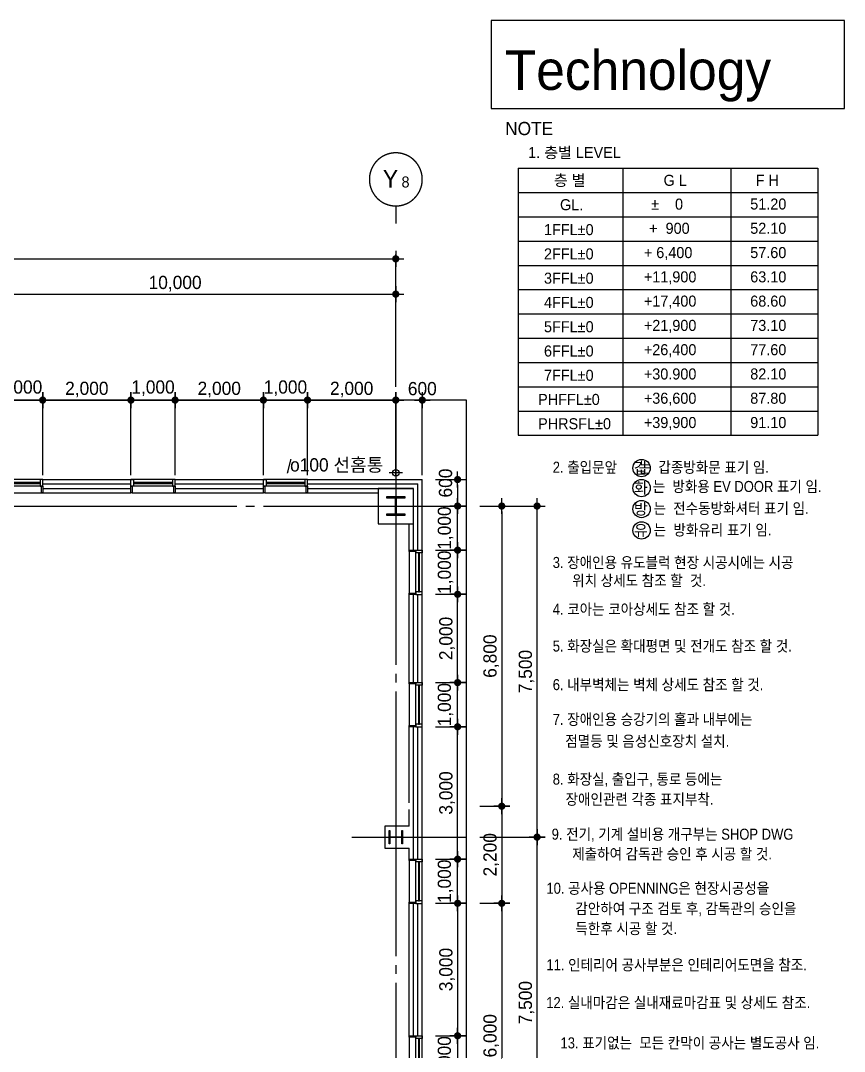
# Model space of a CAD drawing. Extents: x 14327773 to 14405935, y -1804798 to -1750552.
# Drawn here: x 14387273 to 14405935, y -1773903 to -1750552 of the extents above; entities that cross this region are included whole.
import ezdxf
from ezdxf.enums import TextEntityAlignment as Align

# ---------------------------------------------------------------- set-up
doc = ezdxf.new("R2010")
doc.units = 0
doc.header["$LTSCALE"] = 100
doc.header["$MEASUREMENT"] = 0
doc.header["$PDSIZE"] = -10
doc.linetypes.add('CEN', pattern=[66, 60, -2, 2, -2])
doc.layers.get('0').update_dxf_attribs({"linetype": 'CONTINUOUS'})
doc.layers.get('Defpoints').update_dxf_attribs({"linetype": 'CONTINUOUS'})
for name, color, linetype in [('0-내벽고정식', 7, 'CONTINUOUS'), ('8', 8, 'CONTINUOUS'), ('AXIS', 7, 'CEN'), ('CEN', 1, 'CEN'), ('COL', 2, 'CONTINUOUS'), ('col2', 3, 'CONTINUOUS'), ('DIM', 7, 'CONTINUOUS'), ('TEXT', 2, 'CONTINUOUS'), ('TEXT1', 7, 'CONTINUOUS'), ('WALL-1', 7, 'CONTINUOUS'), ('WALL-UNKNOWN', 3, 'CONTINUOUS'), ('WID', 4, 'CONTINUOUS'), ('우수드레인', 8, 'CONTINUOUS')]:
    doc.layers.add(name, color=color, linetype=linetype)
doc.styles.add('HY울를도M', font='HYWULM.TTF')
doc.styles.add('굴림', font='H2HDRM.TTF')
doc.styles.add('돋음', font='Dotum.ttf', dxfattribs={"height": 3})
doc.dimstyles.new('DIM100', dxfattribs={"dimtxt": 300, "dimasz": 120, "dimexe": 1, "dimexo": 100, "dimgap": 60, "dimtad": 1, "dimdec": 4, "dimzin": 0, "dimdsep": 46, "dimlunit": 6, "dimtxsty": '굴림', "dimblk": 'DOTT', "dimcen": 0.09, "dimadec": 0, "dimazin": 0, "dimtfac": 1, "dimtdec": 4, "dimtofl": 0, "dimtmove": 2, "dimatfit": 2, "dimldrblk": 'DOTT', "dimfxl": 1, "dimtolj": 1, "dimtzin": 0, "dimarcsym": 0})
doc.dimstyles.new('DIM50', dxfattribs={"dimscale": 50, "dimtxt": 3, "dimasz": 1.2, "dimexe": 1, "dimexo": 1, "dimgap": 0.6, "dimtad": 1, "dimdec": 4, "dimzin": 0, "dimdsep": 46, "dimlunit": 6, "dimtxsty": '굴림', "dimblk": 'DOTT', "dimcen": 0.09, "dimadec": 0, "dimazin": 0, "dimtfac": 1, "dimtdec": 4, "dimtofl": 0, "dimtmove": 2, "dimatfit": 2, "dimldrblk": 'DOTT', "dimfxl": 1, "dimtolj": 1, "dimtzin": 0, "dimarcsym": 0})

# ---------------------------------------------------------------- blocks, each defined once
blk = doc.blocks.new('DOTT')
for p, q in [((-1.5, 0), (1.5, 0)), ((0, 1.5), (0, -1.5))]:
    blk.add_line(p, q)
at = {"color": 6, "const_width": 0.68}
blk.add_lwpolyline([(-0.34, 0, 1), (0.34, 0, 1)], format="xyb", close=True, dxfattribs=at)
blk = doc.blocks.new('*D18')
at = {"layer": 'Defpoints', "color": 0, "lineweight": -3}
for p in [(14395773, -1755949), (14335773, -1759149), (14395773, -1759149)]:
    blk.add_point(p, dxfattribs=at)
at = {"layer": 'DIM', "color": 7, "lineweight": -2}
for p, q in [((14335773, -1758849), (14335773, -1755849)), ((14335893, -1755949), (14395653, -1755949)), ((14395773, -1758849), (14395773, -1755849))]:
    blk.add_line(p, q, dxfattribs=at)
at = {"layer": 'DIM', "color": 7, "lineweight": -2, "xscale": 120, "yscale": 120, "zscale": 120, "rotation": 180}
blk.add_blockref('DOTT', (14335773, -1755949), dxfattribs=at)
at = {"layer": 'DIM', "color": 7, "lineweight": -2, "xscale": 120, "yscale": 120, "zscale": 120}
blk.add_blockref('DOTT', (14395773, -1755949), dxfattribs=at)
at = {"layer": 'DIM', "color": 3, "insert": (14365773, -1755710), "char_height": 300, "attachment_point": 5, "style": '굴림'}
blk.add_mtext('\\A1;60,000', dxfattribs=at)
blk = doc.blocks.new('*D24')
at = {"layer": 'Defpoints', "color": 0, "lineweight": -3}
for p in [(14395773, -1756749), (14385773, -1759149), (14395773, -1759149)]:
    blk.add_point(p, dxfattribs=at)
at = {"layer": 'DIM', "color": 7, "lineweight": -2}
for p, q in [((14385773, -1758849), (14385773, -1756649)), ((14395773, -1758849), (14395773, -1756649)), ((14385893, -1756749), (14395653, -1756749))]:
    blk.add_line(p, q, dxfattribs=at)
at = {"layer": 'DIM', "color": 7, "lineweight": -2, "xscale": 120, "yscale": 120, "zscale": 120, "rotation": 180}
blk.add_blockref('DOTT', (14385773, -1756749), dxfattribs=at)
at = {"layer": 'DIM', "color": 7, "lineweight": -2, "xscale": 120, "yscale": 120, "zscale": 120}
blk.add_blockref('DOTT', (14395773, -1756749), dxfattribs=at)
at = {"layer": 'DIM', "color": 3, "insert": (14390773, -1756511), "char_height": 300, "attachment_point": 5, "style": '굴림'}
blk.add_mtext('\\A1;10,000', dxfattribs=at)
blk = doc.blocks.new('BOMBOM_S')
at = {"color": 7}
blk.add_line((0, 0.4), (0, 0), dxfattribs=at)
blk.add_lwpolyline([(-0.6, 1, 1), (0.6, 1, 1), (-0.6, 1, 1)], format="xyb", dxfattribs=at)
at = {"color": 1, "style": '돋음'}
for tag, p, height in [('X', (-0.295, 0.816), 0.4), ('N', (0.129, 0.816), 0.25)]:
    blk.add_attdef(tag, p, '', height=height, dxfattribs=at)
blk = doc.blocks.new('*D36')
at = {"layer": 'Defpoints', "color": 0, "lineweight": -3}
for p in [(14397373, -1761549), (14398973, -1761549), (14397373, -1769049)]:
    blk.add_point(p, dxfattribs=at)
at = {"layer": 'DIM', "color": 7, "lineweight": -2}
for p, q in [((14397673, -1761549), (14399073, -1761549)), ((14398973, -1768929), (14398973, -1761669)), ((14397673, -1769049), (14399073, -1769049))]:
    blk.add_line(p, q, dxfattribs=at)
at = {"layer": 'DIM', "color": 7, "lineweight": -2, "xscale": 120, "yscale": 120, "zscale": 120}
for p, rotation in [((14398973, -1761549), 90), ((14398973, -1769049), 270)]:
    blk.add_blockref('DOTT', p, dxfattribs=dict(at, rotation=rotation))
at = {"layer": 'DIM', "color": 3, "insert": (14398735, -1765299), "char_height": 300, "attachment_point": 5, "rotation": 90, "style": '굴림'}
blk.add_mtext('\\A1;7,500', dxfattribs=at)
blk = doc.blocks.new('*D37')
at = {"layer": 'Defpoints', "color": 0, "lineweight": -3}
for p in [(14397373, -1769049), (14398973, -1769049), (14397373, -1776549)]:
    blk.add_point(p, dxfattribs=at)
at = {"layer": 'DIM', "color": 7, "lineweight": -2}
for p, q in [((14397673, -1769049), (14399073, -1769049)), ((14398973, -1776429), (14398973, -1769169)), ((14397673, -1776549), (14399073, -1776549))]:
    blk.add_line(p, q, dxfattribs=at)
at = {"layer": 'DIM', "color": 7, "lineweight": -2, "xscale": 120, "yscale": 120, "zscale": 120}
for p, rotation in [((14398973, -1769049), 90), ((14398973, -1776549), 270)]:
    blk.add_blockref('DOTT', p, dxfattribs=dict(at, rotation=rotation))
at = {"layer": 'DIM', "color": 3, "insert": (14398735, -1772799), "char_height": 300, "attachment_point": 5, "rotation": 90, "style": '굴림'}
blk.add_mtext('\\A1;7,500', dxfattribs=at)
blk = doc.blocks.new('*D50')
at = {"layer": 'Defpoints', "color": 0, "lineweight": -3}
for p in [(14397373, -1768349), (14397373, -1770549), (14398173, -1770549)]:
    blk.add_point(p, dxfattribs=at)
at = {"layer": 'DIM', "color": 7, "lineweight": -2}
for p, q in [((14397673, -1768349), (14398273, -1768349)), ((14398173, -1768469), (14398173, -1770429)), ((14397673, -1770549), (14398273, -1770549))]:
    blk.add_line(p, q, dxfattribs=at)
at = {"layer": 'DIM', "color": 7, "lineweight": -2, "xscale": 120, "yscale": 120, "zscale": 120}
for p, rotation in [((14398173, -1768349), 90), ((14398173, -1770549), 270)]:
    blk.add_blockref('DOTT', p, dxfattribs=dict(at, rotation=rotation))
at = {"layer": 'DIM', "color": 3, "insert": (14397934, -1769449), "char_height": 300, "attachment_point": 5, "rotation": 90, "style": '굴림'}
blk.add_mtext('\\A1;2,200', dxfattribs=at)
blk = doc.blocks.new('*D51')
at = {"layer": 'Defpoints', "color": 0, "lineweight": -3}
for p in [(14397373, -1761549), (14397373, -1768349), (14398173, -1768349)]:
    blk.add_point(p, dxfattribs=at)
at = {"layer": 'DIM', "color": 7, "lineweight": -2}
for p, q in [((14397673, -1761549), (14398273, -1761549)), ((14398173, -1761669), (14398173, -1768229)), ((14397673, -1768349), (14398273, -1768349))]:
    blk.add_line(p, q, dxfattribs=at)
at = {"layer": 'DIM', "color": 7, "lineweight": -2, "xscale": 120, "yscale": 120, "zscale": 120}
for p, rotation in [((14398173, -1761549), 90), ((14398173, -1768349), 270)]:
    blk.add_blockref('DOTT', p, dxfattribs=dict(at, rotation=rotation))
at = {"layer": 'DIM', "color": 3, "insert": (14397934, -1764949), "char_height": 300, "attachment_point": 5, "rotation": 90, "style": '굴림'}
blk.add_mtext('\\A1;6,800', dxfattribs=at)
blk = doc.blocks.new('*D52')
at = {"layer": 'Defpoints', "color": 0, "lineweight": -3}
for p in [(14397373, -1770549), (14397373, -1776549), (14398173, -1776549)]:
    blk.add_point(p, dxfattribs=at)
at = {"layer": 'DIM', "color": 7, "lineweight": -2}
for p, q in [((14397673, -1770549), (14398273, -1770549)), ((14398173, -1770669), (14398173, -1776429)), ((14397673, -1776549), (14398273, -1776549))]:
    blk.add_line(p, q, dxfattribs=at)
at = {"layer": 'DIM', "color": 7, "lineweight": -2, "xscale": 120, "yscale": 120, "zscale": 120}
for p, rotation in [((14398173, -1770549), 90), ((14398173, -1776549), 270)]:
    blk.add_blockref('DOTT', p, dxfattribs=dict(at, rotation=rotation))
at = {"layer": 'DIM', "color": 3, "insert": (14397934, -1773549), "char_height": 300, "attachment_point": 5, "rotation": 90, "style": '굴림'}
blk.add_mtext('\\A1;6,000', dxfattribs=at)
blk = doc.blocks.new('aw-1000-300')
at = {"layer": 'WID', "color": 8}
for p, q in [((970, 300), (0, 300)), ((0, 150), (1000, 150)), ((0, 0), (1000, 0))]:
    blk.add_line(p, q, dxfattribs=at)
at = {"layer": 'WID'}
for points in [[(0, 300), (30, 300), (30, 150), (0, 150)], [(970, 300), (1000, 300), (1000, 150), (970, 150)], [(60, 150), (0, 150), (0, 0), (60, 0)], [(60, 63), (940, 63), (940, 87), (60, 87)], [(940, 150), (1000, 150), (1000, 0), (940, 0)]]:
    blk.add_lwpolyline(points, close=True, dxfattribs=at)
blk = doc.blocks.new('*D85')
at = {"layer": 'Defpoints', "color": 0, "lineweight": -3, "ltscale": 3}
for p in [(14387773, -1759149), (14386773, -1760949), (14387773, -1760949)]:
    blk.add_point(p, dxfattribs=at)
at = {"layer": 'DIM', "color": 7, "lineweight": -2, "ltscale": 3}
for p, q in [((14386773, -1760849), (14386773, -1759148)), ((14386893, -1759149), (14387653, -1759149)), ((14387773, -1760849), (14387773, -1759148))]:
    blk.add_line(p, q, dxfattribs=at)
at = {"layer": 'DIM', "color": 7, "lineweight": -2, "ltscale": 3, "xscale": 120, "yscale": 120, "zscale": 120, "rotation": 180}
blk.add_blockref('DOTT', (14386773, -1759149), dxfattribs=at)
at = {"layer": 'DIM', "color": 7, "lineweight": -2, "ltscale": 3, "xscale": 120, "yscale": 120, "zscale": 120}
blk.add_blockref('DOTT', (14387773, -1759149), dxfattribs=at)
at = {"layer": 'DIM', "color": 3, "ltscale": 3, "insert": (14387273, -1758880), "char_height": 300, "attachment_point": 5, "style": '굴림'}
blk.add_mtext('\\A1;1,000', dxfattribs=at)
blk = doc.blocks.new('*D86')
at = {"layer": 'Defpoints', "color": 0, "lineweight": -3, "ltscale": 3}
for p in [(14390773, -1759149), (14389773, -1760949), (14390773, -1760949)]:
    blk.add_point(p, dxfattribs=at)
at = {"layer": 'DIM', "color": 7, "lineweight": -2, "ltscale": 3}
for p, q in [((14389773, -1760849), (14389773, -1759148)), ((14389893, -1759149), (14390653, -1759149)), ((14390773, -1760849), (14390773, -1759148))]:
    blk.add_line(p, q, dxfattribs=at)
at = {"layer": 'DIM', "color": 7, "lineweight": -2, "ltscale": 3, "xscale": 120, "yscale": 120, "zscale": 120, "rotation": 180}
blk.add_blockref('DOTT', (14389773, -1759149), dxfattribs=at)
at = {"layer": 'DIM', "color": 7, "lineweight": -2, "ltscale": 3, "xscale": 120, "yscale": 120, "zscale": 120}
blk.add_blockref('DOTT', (14390773, -1759149), dxfattribs=at)
at = {"layer": 'DIM', "color": 3, "ltscale": 3, "insert": (14390273, -1758880), "char_height": 300, "attachment_point": 5, "style": '굴림'}
blk.add_mtext('\\A1;1,000', dxfattribs=at)
blk = doc.blocks.new('*D87')
at = {"layer": 'Defpoints', "color": 0, "lineweight": -3, "ltscale": 3}
for p in [(14392773, -1759149), (14390773, -1760949), (14392773, -1760949)]:
    blk.add_point(p, dxfattribs=at)
at = {"layer": 'DIM', "color": 7, "lineweight": -2, "ltscale": 3}
for p, q in [((14390773, -1760849), (14390773, -1759148)), ((14390893, -1759149), (14392653, -1759149)), ((14392773, -1760849), (14392773, -1759148))]:
    blk.add_line(p, q, dxfattribs=at)
at = {"layer": 'DIM', "color": 7, "lineweight": -2, "ltscale": 3, "xscale": 120, "yscale": 120, "zscale": 120, "rotation": 180}
blk.add_blockref('DOTT', (14390773, -1759149), dxfattribs=at)
at = {"layer": 'DIM', "color": 7, "lineweight": -2, "ltscale": 3, "xscale": 120, "yscale": 120, "zscale": 120}
blk.add_blockref('DOTT', (14392773, -1759149), dxfattribs=at)
at = {"layer": 'DIM', "color": 3, "ltscale": 3, "insert": (14391773, -1758910), "char_height": 300, "attachment_point": 5, "style": '굴림'}
blk.add_mtext('\\A1;2,000', dxfattribs=at)
blk = doc.blocks.new('*D88')
at = {"layer": 'Defpoints', "color": 0, "lineweight": -3, "ltscale": 3}
for p in [(14389773, -1759149), (14387773, -1760949), (14389773, -1760949)]:
    blk.add_point(p, dxfattribs=at)
at = {"layer": 'DIM', "color": 7, "lineweight": -2, "ltscale": 3}
for p, q in [((14387773, -1760849), (14387773, -1759148)), ((14387893, -1759149), (14389653, -1759149)), ((14389773, -1760849), (14389773, -1759148))]:
    blk.add_line(p, q, dxfattribs=at)
at = {"layer": 'DIM', "color": 7, "lineweight": -2, "ltscale": 3, "xscale": 120, "yscale": 120, "zscale": 120, "rotation": 180}
blk.add_blockref('DOTT', (14387773, -1759149), dxfattribs=at)
at = {"layer": 'DIM', "color": 7, "lineweight": -2, "ltscale": 3, "xscale": 120, "yscale": 120, "zscale": 120}
blk.add_blockref('DOTT', (14389773, -1759149), dxfattribs=at)
at = {"layer": 'DIM', "color": 3, "ltscale": 3, "insert": (14388773, -1758910), "char_height": 300, "attachment_point": 5, "style": '굴림'}
blk.add_mtext('\\A1;2,000', dxfattribs=at)
blk = doc.blocks.new('*D89')
at = {"layer": 'Defpoints', "color": 0, "lineweight": -3, "ltscale": 3}
for p in [(14393773, -1759149), (14392773, -1760949), (14393773, -1760949)]:
    blk.add_point(p, dxfattribs=at)
at = {"layer": 'DIM', "color": 7, "lineweight": -2, "ltscale": 3}
for p, q in [((14392773, -1760849), (14392773, -1759148)), ((14392893, -1759149), (14393653, -1759149)), ((14393773, -1760849), (14393773, -1759148))]:
    blk.add_line(p, q, dxfattribs=at)
at = {"layer": 'DIM', "color": 7, "lineweight": -2, "ltscale": 3, "xscale": 120, "yscale": 120, "zscale": 120, "rotation": 180}
blk.add_blockref('DOTT', (14392773, -1759149), dxfattribs=at)
at = {"layer": 'DIM', "color": 7, "lineweight": -2, "ltscale": 3, "xscale": 120, "yscale": 120, "zscale": 120}
blk.add_blockref('DOTT', (14393773, -1759149), dxfattribs=at)
at = {"layer": 'DIM', "color": 3, "ltscale": 3, "insert": (14393273, -1758880), "char_height": 300, "attachment_point": 5, "style": '굴림'}
blk.add_mtext('\\A1;1,000', dxfattribs=at)
blk = doc.blocks.new('*D90')
at = {"layer": 'Defpoints', "color": 0, "lineweight": -3, "ltscale": 3}
for p in [(14395773, -1759149), (14393773, -1760949), (14395773, -1760949)]:
    blk.add_point(p, dxfattribs=at)
at = {"layer": 'DIM', "color": 7, "lineweight": -2, "ltscale": 3}
for p, q in [((14393773, -1760849), (14393773, -1759148)), ((14393893, -1759149), (14395653, -1759149)), ((14395773, -1760849), (14395773, -1759148))]:
    blk.add_line(p, q, dxfattribs=at)
at = {"layer": 'DIM', "color": 7, "lineweight": -2, "ltscale": 3, "xscale": 120, "yscale": 120, "zscale": 120, "rotation": 180}
blk.add_blockref('DOTT', (14393773, -1759149), dxfattribs=at)
at = {"layer": 'DIM', "color": 7, "lineweight": -2, "ltscale": 3, "xscale": 120, "yscale": 120, "zscale": 120}
blk.add_blockref('DOTT', (14395773, -1759149), dxfattribs=at)
at = {"layer": 'DIM', "color": 3, "ltscale": 3, "insert": (14394773, -1758910), "char_height": 300, "attachment_point": 5, "style": '굴림'}
blk.add_mtext('\\A1;2,000', dxfattribs=at)
blk = doc.blocks.new('*D96')
at = {"layer": 'Defpoints', "color": 0, "lineweight": -3, "ltscale": 3}
for p in [(14395773, -1759149), (14395773, -1760949), (14396373, -1760949)]:
    blk.add_point(p, dxfattribs=at)
at = {"layer": 'DIM', "color": 7, "lineweight": -2, "ltscale": 3}
for p, q in [((14395773, -1760849), (14395773, -1759148)), ((14396253, -1759149), (14395893, -1759149)), ((14396373, -1760849), (14396373, -1759148))]:
    blk.add_line(p, q, dxfattribs=at)
at = {"layer": 'DIM', "color": 7, "lineweight": -2, "ltscale": 3, "xscale": 120, "yscale": 120, "zscale": 120, "rotation": 180}
blk.add_blockref('DOTT', (14395773, -1759149), dxfattribs=at)
at = {"layer": 'DIM', "color": 7, "lineweight": -2, "ltscale": 3, "xscale": 120, "yscale": 120, "zscale": 120}
blk.add_blockref('DOTT', (14396373, -1759149), dxfattribs=at)
at = {"layer": 'DIM', "color": 3, "ltscale": 3, "insert": (14396373, -1758891), "char_height": 300, "attachment_point": 5, "style": '굴림'}
blk.add_mtext('\\A1;600', dxfattribs=at)
blk = doc.blocks.new('*D139')
at = {"layer": 'Defpoints', "color": 0, "lineweight": -3}
for p in [(14396373, -1761549), (14397173, -1761549), (14396373, -1762549)]:
    blk.add_point(p, dxfattribs=at)
at = {"layer": 'DIM', "color": 7, "lineweight": -2}
for p, q in [((14396673, -1761549), (14397273, -1761549)), ((14397173, -1762429), (14397173, -1761669)), ((14396673, -1762549), (14397273, -1762549))]:
    blk.add_line(p, q, dxfattribs=at)
at = {"layer": 'DIM', "color": 7, "lineweight": -2, "xscale": 120, "yscale": 120, "zscale": 120}
for p, rotation in [((14397173, -1761549), 90), ((14397173, -1762549), 270)]:
    blk.add_blockref('DOTT', p, dxfattribs=dict(at, rotation=rotation))
at = {"layer": 'DIM', "color": 3, "insert": (14396900, -1762049), "char_height": 300, "attachment_point": 5, "rotation": 90, "style": '굴림'}
blk.add_mtext('\\A1;1,000', dxfattribs=at)
blk = doc.blocks.new('*D141')
at = {"layer": 'Defpoints', "color": 0, "lineweight": -3}
for p in [(14396373, -1760949), (14396373, -1761549), (14397173, -1761549)]:
    blk.add_point(p, dxfattribs=at)
at = {"layer": 'DIM', "color": 7, "lineweight": -2}
for p, q in [((14396673, -1760949), (14397273, -1760949)), ((14397173, -1761069), (14397173, -1761429)), ((14396673, -1761549), (14397273, -1761549))]:
    blk.add_line(p, q, dxfattribs=at)
at = {"layer": 'DIM', "color": 7, "lineweight": -2, "xscale": 120, "yscale": 120, "zscale": 120}
for p, rotation in [((14397173, -1760949), 90), ((14397173, -1761549), 270)]:
    blk.add_blockref('DOTT', p, dxfattribs=dict(at, rotation=rotation))
at = {"layer": 'DIM', "color": 3, "insert": (14396900, -1761028), "char_height": 300, "attachment_point": 5, "rotation": 90, "style": '굴림'}
blk.add_mtext('\\A1;600', dxfattribs=at)
blk = doc.blocks.new('*D142')
at = {"layer": 'Defpoints', "color": 0, "lineweight": -3}
for p in [(14396373, -1762549), (14397173, -1762549), (14396373, -1763549)]:
    blk.add_point(p, dxfattribs=at)
at = {"layer": 'DIM', "color": 7, "lineweight": -2}
for p, q in [((14396673, -1762549), (14397273, -1762549)), ((14397173, -1763429), (14397173, -1762669)), ((14396673, -1763549), (14397273, -1763549))]:
    blk.add_line(p, q, dxfattribs=at)
at = {"layer": 'DIM', "color": 7, "lineweight": -2, "xscale": 120, "yscale": 120, "zscale": 120}
for p, rotation in [((14397173, -1762549), 90), ((14397173, -1763549), 270)]:
    blk.add_blockref('DOTT', p, dxfattribs=dict(at, rotation=rotation))
at = {"layer": 'DIM', "color": 3, "insert": (14396900, -1763049), "char_height": 300, "attachment_point": 5, "rotation": 90, "style": '굴림'}
blk.add_mtext('\\A1;1,000', dxfattribs=at)
blk = doc.blocks.new('*D143')
at = {"layer": 'Defpoints', "color": 0, "lineweight": -3}
for p in [(14396373, -1763549), (14397173, -1763549), (14396373, -1765549)]:
    blk.add_point(p, dxfattribs=at)
at = {"layer": 'DIM', "color": 7, "lineweight": -2}
for p, q in [((14396673, -1763549), (14397273, -1763549)), ((14397173, -1765429), (14397173, -1763669)), ((14396673, -1765549), (14397273, -1765549))]:
    blk.add_line(p, q, dxfattribs=at)
at = {"layer": 'DIM', "color": 7, "lineweight": -2, "xscale": 120, "yscale": 120, "zscale": 120}
for p, rotation in [((14397173, -1763549), 90), ((14397173, -1765549), 270)]:
    blk.add_blockref('DOTT', p, dxfattribs=dict(at, rotation=rotation))
at = {"layer": 'DIM', "color": 3, "insert": (14396934, -1764549), "char_height": 300, "attachment_point": 5, "rotation": 90, "style": '굴림'}
blk.add_mtext('\\A1;2,000', dxfattribs=at)
blk = doc.blocks.new('*D144')
at = {"layer": 'Defpoints', "color": 0, "lineweight": -3}
for p in [(14396373, -1765549), (14397173, -1765549), (14396373, -1766549)]:
    blk.add_point(p, dxfattribs=at)
at = {"layer": 'DIM', "color": 7, "lineweight": -2}
for p, q in [((14396673, -1765549), (14397273, -1765549)), ((14397173, -1766429), (14397173, -1765669)), ((14396673, -1766549), (14397273, -1766549))]:
    blk.add_line(p, q, dxfattribs=at)
at = {"layer": 'DIM', "color": 7, "lineweight": -2, "xscale": 120, "yscale": 120, "zscale": 120}
for p, rotation in [((14397173, -1765549), 90), ((14397173, -1766549), 270)]:
    blk.add_blockref('DOTT', p, dxfattribs=dict(at, rotation=rotation))
at = {"layer": 'DIM', "color": 3, "insert": (14396900, -1766049), "char_height": 300, "attachment_point": 5, "rotation": 90, "style": '굴림'}
blk.add_mtext('\\A1;1,000', dxfattribs=at)
blk = doc.blocks.new('*D145')
at = {"layer": 'Defpoints', "color": 0, "lineweight": -3}
for p in [(14396373, -1766549), (14397173, -1766549), (14396373, -1769549)]:
    blk.add_point(p, dxfattribs=at)
at = {"layer": 'DIM', "color": 7, "lineweight": -2}
for p, q in [((14396673, -1766549), (14397273, -1766549)), ((14397173, -1769429), (14397173, -1766669)), ((14396673, -1769549), (14397273, -1769549))]:
    blk.add_line(p, q, dxfattribs=at)
at = {"layer": 'DIM', "color": 7, "lineweight": -2, "xscale": 120, "yscale": 120, "zscale": 120}
for p, rotation in [((14397173, -1766549), 90), ((14397173, -1769549), 270)]:
    blk.add_blockref('DOTT', p, dxfattribs=dict(at, rotation=rotation))
at = {"layer": 'DIM', "color": 3, "insert": (14396934, -1768049), "char_height": 300, "attachment_point": 5, "rotation": 90, "style": '굴림'}
blk.add_mtext('\\A1;3,000', dxfattribs=at)
blk = doc.blocks.new('*D146')
at = {"layer": 'Defpoints', "color": 0, "lineweight": -3}
for p in [(14396373, -1769549), (14397173, -1769549), (14396373, -1770549)]:
    blk.add_point(p, dxfattribs=at)
at = {"layer": 'DIM', "color": 7, "lineweight": -2}
for p, q in [((14396673, -1769549), (14397273, -1769549)), ((14397173, -1770429), (14397173, -1769669)), ((14396673, -1770549), (14397273, -1770549))]:
    blk.add_line(p, q, dxfattribs=at)
at = {"layer": 'DIM', "color": 7, "lineweight": -2, "xscale": 120, "yscale": 120, "zscale": 120}
for p, rotation in [((14397173, -1769549), 90), ((14397173, -1770549), 270)]:
    blk.add_blockref('DOTT', p, dxfattribs=dict(at, rotation=rotation))
at = {"layer": 'DIM', "color": 3, "insert": (14396900, -1770049), "char_height": 300, "attachment_point": 5, "rotation": 90, "style": '굴림'}
blk.add_mtext('\\A1;1,000', dxfattribs=at)
blk = doc.blocks.new('*D148')
at = {"layer": 'Defpoints', "color": 0, "lineweight": -3}
for p in [(14396373, -1773549), (14396373, -1774549), (14397173, -1774549)]:
    blk.add_point(p, dxfattribs=at)
at = {"layer": 'DIM', "color": 7, "lineweight": -2}
for p, q in [((14396673, -1773549), (14397273, -1773549)), ((14397173, -1773669), (14397173, -1774429)), ((14396673, -1774549), (14397273, -1774549))]:
    blk.add_line(p, q, dxfattribs=at)
at = {"layer": 'DIM', "color": 7, "lineweight": -2, "xscale": 120, "yscale": 120, "zscale": 120}
for p, rotation in [((14397173, -1773549), 90), ((14397173, -1774549), 270)]:
    blk.add_blockref('DOTT', p, dxfattribs=dict(at, rotation=rotation))
at = {"layer": 'DIM', "color": 3, "insert": (14396900, -1774049), "char_height": 300, "attachment_point": 5, "rotation": 90, "style": '굴림'}
blk.add_mtext('\\A1;1,000', dxfattribs=at)
blk = doc.blocks.new('*D149')
at = {"layer": 'Defpoints', "color": 0, "lineweight": -3}
for p in [(14396373, -1770549), (14396373, -1773549), (14397173, -1773549)]:
    blk.add_point(p, dxfattribs=at)
at = {"layer": 'DIM', "color": 7, "lineweight": -2}
for p, q in [((14396673, -1770549), (14397273, -1770549)), ((14397173, -1770669), (14397173, -1773429)), ((14396673, -1773549), (14397273, -1773549))]:
    blk.add_line(p, q, dxfattribs=at)
at = {"layer": 'DIM', "color": 7, "lineweight": -2, "xscale": 120, "yscale": 120, "zscale": 120}
for p, rotation in [((14397173, -1770549), 90), ((14397173, -1773549), 270)]:
    blk.add_blockref('DOTT', p, dxfattribs=dict(at, rotation=rotation))
at = {"layer": 'DIM', "color": 3, "insert": (14396934, -1772049), "char_height": 300, "attachment_point": 5, "rotation": 90, "style": '굴림'}
blk.add_mtext('\\A1;3,000', dxfattribs=at)

msp = doc.modelspace()

# ---------------------------------------------------------------- linework, layer by layer
at = {"layer": '0-내벽고정식'}
for p, q in [((14387773.21251, -1761249.19177), (14389773.21251, -1761249.19177)), ((14390773.21251, -1761249.19177), (14392773.21251, -1761249.19177)), ((14393773.21251, -1761249.19177), (14395373.21251, -1761249.19177)), ((14396073.21251, -1762549.19177), (14396073.21251, -1761949.19177)), ((14396073.21251, -1765549.19177), (14396073.21251, -1763549.19177)), ((14396073.21251, -1768274.19177), (14396073.21251, -1766549.19177)), ((14396073.21251, -1768799.19177), (14396073.21251, -1768424.19177)), ((14396073.21251, -1769549.19177), (14396073.21251, -1769299.19177)), ((14396073.21251, -1773549.19177), (14396073.21251, -1770549.19177))]:
    msp.add_line(p, q, dxfattribs=at)
msp.add_lwpolyline([(14396073.21251, -1768799.19177), (14395523.21251, -1768799.19177), (14395523.21251, -1769299.19177), (14396073.21251, -1769299.19177)], dxfattribs=at)
at = {"layer": '8'}
for p, q in [((14398547.83557, -1753896.6152), (14398547.83557, -1759946.5547)), ((14398547.83557, -1753896.6152), (14405334.95656, -1753896.6152)), ((14400913.35085, -1753896.6152), (14400913.35085, -1759946.5547)), ((14403366.22969, -1753896.6152), (14403366.22969, -1759946.5547)), ((14405334.95656, -1753896.6152), (14405334.95656, -1759946.5547)), ((14398547.83557, -1754446.6097), (14405334.95656, -1754446.6097)), ((14398547.83557, -1754996.6042), (14405334.95656, -1754996.6042)), ((14398547.83557, -1755546.5987), (14405334.95656, -1755546.5987)), ((14398547.83557, -1756096.5932), (14405334.95656, -1756096.5932)), ((14398547.83557, -1756646.5877), (14405334.95656, -1756646.5877)), ((14398547.83557, -1757196.5822), (14405334.95656, -1757196.5822)), ((14398547.83557, -1757746.5767), (14405334.95656, -1757746.5767)), ((14398547.83557, -1758296.5712), (14405334.95656, -1758296.5712)), ((14398547.83557, -1758846.5657), (14405334.95656, -1758846.5657)), ((14398547.83557, -1759396.5602), (14405334.95656, -1759396.5602)), ((14398547.83557, -1759946.5547), (14405334.95656, -1759946.5547))]:
    msp.add_line(p, q, dxfattribs=at)
at = {"layer": '8', "ltscale": 3}
msp.add_lwpolyline([(14397934.95657, -1752546.6152), (14405934.95656, -1752546.6152), (14405934.95656, -1750552.37395), (14397934.95657, -1750552.37395)], close=True, dxfattribs=at)
at = {"layer": 'CEN', "linetype": 'CEN'}
for p, q in [((14395773.21251, -1759149.19177), (14395773.21251, -1799049.19177)), ((14333373.21251, -1761549.19177), (14397373.21251, -1761549.19177)), ((14394773.21251, -1769049.19177), (14397373.21251, -1769049.19177))]:
    msp.add_line(p, q, dxfattribs=at)
at = {"layer": 'COL'}
msp.add_lwpolyline([(14396173.21251, -1761949.19177), (14396173.21251, -1761149.19177), (14395373.21251, -1761149.19177), (14395373.21251, -1761949.19177)], close=True, dxfattribs=at)
at = {"layer": 'col2'}
for points in [[(14395569.71251, -1761763.19177), (14395569.71251, -1761728.19177), (14395763.21251, -1761728.19177), (14395763.21251, -1761370.19177), (14395569.71251, -1761370.19177), (14395569.71251, -1761335.19177), (14395976.71251, -1761335.19177), (14395976.71251, -1761370.19177), (14395783.21251, -1761370.19177), (14395783.21251, -1761728.19177), (14395976.71251, -1761728.19177), (14395976.71251, -1761763.19177)], [(14395623.21251, -1768899.19177), (14395638.21251, -1768899.19177), (14395638.21251, -1769044.19177), (14395908.21251, -1769044.19177), (14395908.21251, -1768899.19177), (14395923.21251, -1768899.19177), (14395923.21251, -1769199.19177), (14395908.21251, -1769199.19177), (14395908.21251, -1769054.19177), (14395638.21251, -1769054.19177), (14395638.21251, -1769199.19177), (14395623.21251, -1769199.19177)]]:
    msp.add_lwpolyline(points, close=True, dxfattribs=at)
at = {"layer": 'Defpoints', "color": 76}
msp.add_lwpolyline([(14333373.21251, -1799049.19177), (14397373.21251, -1799049.19177), (14397373.21251, -1759149.19177), (14333373.21251, -1759149.19177)], close=True, dxfattribs=at)
at = {"layer": 'TEXT'}
for centre in [(14401340.2548, -1760690.01407), (14401340.2548, -1761140.65516), (14401340.2548, -1761616.24265), (14401340.2548, -1762101.24158)]:
    msp.add_circle(centre, 196.32054, dxfattribs=at)
at = {"layer": 'WALL-1', "color": 4}
for p, q in [((14396273.21251, -1762549.19177), (14396273.21251, -1761049.19177)), ((14396373.21251, -1762549.19177), (14396373.21251, -1760949.19177)), ((14396173.21251, -1762549.19177), (14396173.21251, -1761149.19177)), ((14396173.21251, -1765549.19177), (14396173.21251, -1763549.19177)), ((14396273.21251, -1765549.19177), (14396273.21251, -1763549.19177)), ((14396373.21251, -1765549.19177), (14396373.21251, -1763549.19177)), ((14396173.21251, -1769549.19177), (14396173.21251, -1766549.19177)), ((14396273.21251, -1769549.19177), (14396273.21251, -1766549.19177)), ((14396373.21251, -1769549.19177), (14396373.21251, -1766549.19177)), ((14396173.21251, -1773549.19177), (14396173.21251, -1770549.19177)), ((14396273.21251, -1773549.19177), (14396273.21251, -1770549.19177)), ((14396373.21251, -1773549.19177), (14396373.21251, -1770549.19177))]:
    msp.add_line(p, q, dxfattribs=at)
at = {"layer": 'WALL-UNKNOWN', "color": 4}
for p, q in [((14387773.21251, -1760949.19177), (14389773.21251, -1760949.19177)), ((14387773.21251, -1761049.19177), (14389773.21251, -1761049.19177)), ((14390773.21251, -1760949.19177), (14392773.21251, -1760949.19177)), ((14390773.21251, -1761049.19177), (14392773.21251, -1761049.19177)), ((14393773.21251, -1760949.19177), (14396373.21251, -1760949.19177)), ((14393773.21251, -1761049.19177), (14396273.21251, -1761049.19177)), ((14387773.21251, -1761149.19177), (14389773.21251, -1761149.19177)), ((14390773.21251, -1761149.19177), (14392773.21251, -1761149.19177)), ((14393773.21251, -1761149.19177), (14396173.21251, -1761149.19177))]:
    msp.add_line(p, q, dxfattribs=at)
at = {"layer": '우수드레인', "color": 1, "ltscale": 2}
for p, q in [((14395923.21251, -1760798.9347), (14395623.21251, -1760798.9347)), ((14395873.21251, -1760798.9347), (14395673.21251, -1760798.9347)), ((14395773.21251, -1760648.9347), (14395773.21251, -1760948.9347)), ((14395773.21251, -1760698.9347), (14395773.21251, -1760898.9347))]:
    msp.add_line(p, q, dxfattribs=at)
at = {"layer": '우수드레인', "color": 7, "ltscale": 2}
msp.add_circle((14395773.21251, -1760798.9347), 75, dxfattribs=at)

# ---------------------------------------------------------------- block references
at = {"layer": 'AXIS', "xscale": 1000, "yscale": 1000, "zscale": 1000}
msp.add_blockref('BOMBOM_S', (14395773.21251, -1755149.19177), dxfattribs=at).add_auto_attribs({'X': 'Y', 'N': '8'})
at = {"layer": 'WID'}
for p, rotation in [((14387773.21251, -1760949.19177), 180), ((14390773.21251, -1760949.19177), 180), ((14393773.21251, -1760949.19177), 180), ((14396373.21251, -1763549.19177), 90), ((14396373.21251, -1766549.19177), 90), ((14396373.21251, -1770549.19177), 90), ((14396373.21251, -1774549.19177), 90)]:
    msp.add_blockref('aw-1000-300', p, dxfattribs=dict(at, rotation=rotation))

# ---------------------------------------------------------------- texts
at = {"layer": 'TEXT', "style": 'HY울를도M'}
for s, p in [('1. 층별 LEVEL', (14398770.67216, -1753665.32638)), ('층 별', (14399352.73045, -1754295.35493)), ('G L', (14401838.87966, -1754295.35493)), ('F H', (14403925.52208, -1754295.35493)), ('GL.', (14399492.9142, -1754847.84867)), (' %%P    0', (14401464.31861, -1754834.99968)), ('51.20', (14403801.75296, -1754832.06976)), ('1FFL%%P0', (14399129.39198, -1755412.11861)), ('+  900', (14401511.46588, -1755382.06426)), ('52.10', (14403801.75296, -1755382.06426)), ('2FFL%%P0', (14399129.39198, -1755962.11311)), ('+ 6,400', (14401391.16129, -1755932.05876)), ('57.60', (14403801.75296, -1755932.05876)), ('3FFL%%P0', (14399129.39198, -1756512.10761)), ('+11,900', (14401391.16129, -1756482.05326)), ('63.10', (14403801.75296, -1756482.05326)), ('4FFL%%P0', (14399129.39198, -1757062.10211)), ('+17,400', (14401391.16129, -1757032.04776)), ('68.60', (14403801.75296, -1757032.04776)), ('5FFL%%P0', (14399129.39198, -1757612.09661)), ('+21,900', (14401391.16129, -1757582.04226)), ('73.10', (14403801.75296, -1757582.04226)), ('6FFL%%P0', (14399129.39198, -1758162.09111)), ('+26,400', (14401391.16129, -1758132.03676)), ('77.60', (14403801.75296, -1758132.03676)), ('7FFL%%P0', (14399129.39198, -1758712.08561)), ('+30.900', (14401391.16129, -1758682.03126)), ('82.10', (14403801.75296, -1758682.03126)), ('+36,600', (14401391.16129, -1759232.02576)), ('87.80', (14403801.75296, -1759232.02576)), ('PHFFL%%P0', (14398996.00756, -1759259.08416)), ('PHRSFL%%P0', (14398996.00756, -1759809.07866)), ('+39,900', (14401391.16129, -1759782.02026)), ('91.10', (14403801.75296, -1759782.02026)), ('갑', (14401167.42662, -1760813.39544)), ('화', (14401167.42662, -1761264.03653)), ('방', (14401167.42662, -1761739.62402)), ('유', (14401167.42662, -1762224.62295))]:
    msp.add_text(s, height=250, dxfattribs=at).set_placement(p)
at = {"layer": 'TEXT', "style": 'HY울를도M', "width": 0.9}
for s, p in [('2. 출입문앞      는  갑종방화문 표기 임.', (14399328.02747, -1760669.7684)), ('는  방화용 EV DOOR 표기 임.', (14401593.25344, -1761105.7629)), ('는  전수동방화셔터 표기 임.', (14401610.85592, -1761601.10067)), ('는  방화유리 표기 임.', (14401615.34665, -1762089.35481)), ('3. 장애인용 유도블럭 현장 시공시에는 시공', (14399328.02747, -1762827.24158)), ('위치 상세도 참조 할  것.', (14399768.3387, -1763235.69444)), ('4. 코아는 코아상세도 참조 할 것.', (14399328.02747, -1763885.7064)), ('5. 화장실은 확대평면 및 전개도 참조 할 것.', (14399328.02747, -1764720.04269)), ('6. 내부벽체는 벽체 상세도 참조 할 것.', (14399328.02747, -1765595.25864)), ('7. 장애인용 승강기의 홀과 내부에는', (14399328.02747, -1766381.26252)), ('    점멸등 및 음성신호장치 설치.', (14399284.63288, -1766875.7404)), ('8. 화장실, 출입구, 통로 등에는', (14399328.02747, -1767735.45768)), ('    장애인관련 각종 표지부착.', (14399291.17959, -1768190.36844))]:
    msp.add_text(s, height=250, dxfattribs=at).set_placement(p, align=Align.MIDDLE_LEFT)
for s, p in [('9. 전기, 기계 설비용 개구부는 SHOP DWG', (14399303.79263, -1769107.60318)), ('제출하여 감독관 승인 후 시공 할 것.', (14399769.06273, -1769554.82746)), ('10. 공사용 OPENNING은 현장시공성을', (14399184.96221, -1770331.8576)), ('감안하여 구조 검토 후, 감독관의 승인을 ', (14399840.39396, -1770793.90208)), ('득한후 시공 할 것.', (14399840.39396, -1771245.05646)), ('11. 인테리어 공사부분은 인테리어도면을 참조.', (14399184.96221, -1772067.04416)), ('12. 실내마감은 실내재료마감표 및 상세도 참조.', (14399180.81544, -1772922.8543))]:
    msp.add_text(s, height=250, dxfattribs=at).set_placement(p)
msp.add_text('13. 표기없는  모든 칸막이 공사는 별도공사 임.', height=250, dxfattribs=at).set_placement((14402435.47137, -1773835.46066), align=Align.CENTER)
at = {"layer": 'TEXT1', "ltscale": 0.85, "style": 'HY울를도M'}
msp.add_text('Technology', height=892.41075, dxfattribs=at).set_placement((14398240.20176, -1752120.93997))
at = {"layer": 'TEXT1', "style": 'HY울를도M'}
msp.add_text('NOTE', height=300, dxfattribs=at).set_placement((14398249.10109, -1753146.6152))
for s, p in [('/', (14393355.62098, -1760646.75628)), ('o100 선홈통', (14394433.62098, -1760609.75628))]:
    msp.add_text(s, height=300, dxfattribs=at).set_placement(p, align=Align.MIDDLE)

# ---------------------------------------------------------------- dimensions: what is measured, and where the dimension line sits
at = {"layer": 'DIM'}
for base, p1, p2, picture, middle in [((14395773.2125122994, -1755949.19177466), (14335773.2125122994, -1759149.19177466), (14395773.2125122994, -1759149.19177466), '*D18', (14365773.2125122994, -1755710.153550246)), ((14395773.21251, -1756749.19177), (14385773.21251, -1759149.19177), (14395773.21251, -1759149.19177), '*D24', (14390773.21251, -1756510.52346))]:
    dim = msp.add_linear_dim(base=base, p1=p1, p2=p2, dimstyle='DIM50', override={"dimscale": 100, "dimexo": 3}, dxfattribs=at)
    dim.commit()
    dim.dimension.update_dxf_attribs({"geometry": picture, "text_midpoint": middle})
at = {"layer": 'DIM', "ltscale": 3}
for base, p1, p2, picture, middle in [((14387773.21251, -1759149.19177), (14386773.21251, -1760949.19177), (14387773.21251, -1760949.19177), '*D85', (14387273.21251, -1758879.52346)), ((14389773.21251, -1759149.19177), (14387773.21251, -1760949.19177), (14389773.21251, -1760949.19177), '*D88', (14388773.21251, -1758910.15355)), ((14390773.21251, -1759149.19177), (14389773.21251, -1760949.19177), (14390773.21251, -1760949.19177), '*D86', (14390273.21251, -1758879.52346)), ((14392773.21251, -1759149.19177), (14390773.21251, -1760949.19177), (14392773.21251, -1760949.19177), '*D87', (14391773.21251, -1758910.15355)), ((14393773.21251, -1759149.19177), (14392773.21251, -1760949.19177), (14393773.21251, -1760949.19177), '*D89', (14393273.21251, -1758879.52346)), ((14395773.21251, -1759149.19177), (14393773.21251, -1760949.19177), (14395773.21251, -1760949.19177), '*D90', (14394773.21251, -1758910.15355))]:
    dim = msp.add_linear_dim(base=base, p1=p1, p2=p2, dimstyle='DIM100', dxfattribs=at)
    dim.commit()
    dim.dimension.update_dxf_attribs({"geometry": picture, "text_midpoint": middle})
dim = msp.add_linear_dim(base=(14395773.21251, -1759149.19177), p1=(14396373.21251, -1760949.19177), p2=(14395773.21251, -1760949.19177), angle=180, dimstyle='DIM100', dxfattribs=at)
dim.commit()
dim.dimension.update_dxf_attribs({"geometry": '*D96', "text_midpoint": (14396373.21251, -1758890.80583), "dimtype": 128})
at = {"layer": 'DIM'}
for base, p1, p2, angle, picture, middle in [((14397173.21251, -1761549.19177), (14396373.21251, -1760949.19177), (14396373.21251, -1761549.19177), 90, '*D141', (14396900.29032, -1761027.87227)), ((14397173.21251, -1761549.19177), (14396373.21251, -1762549.19177), (14396373.21251, -1761549.19177), 270, '*D139', (14396900.29032, -1762049.19177)), ((14397173.21251, -1762549.19177), (14396373.21251, -1763549.19177), (14396373.21251, -1762549.19177), 270, '*D142', (14396900.29032, -1763049.19177)), ((14397173.21251, -1765549.19177), (14396373.21251, -1766549.19177), (14396373.21251, -1765549.19177), 270, '*D144', (14396900.29032, -1766049.19177)), ((14397173.21251, -1769549.19177), (14396373.21251, -1770549.19177), (14396373.21251, -1769549.19177), 270, '*D146', (14396900.29032, -1770049.19177)), ((14397173.21251, -1774549.19177), (14396373.21251, -1773549.19177), (14396373.21251, -1774549.19177), 90, '*D148', (14396900.29032, -1774049.19177))]:
    dim = msp.add_linear_dim(base=base, p1=p1, p2=p2, angle=angle, dimstyle='DIM50', override={"dimscale": 100, "dimexo": 3}, dxfattribs=at)
    dim.commit()
    dim.dimension.update_dxf_attribs({"geometry": picture, "text_midpoint": middle, "dimtype": 128})
for base, p1, p2, angle, picture, middle in [((14398973.21251, -1761549.19177), (14397373.21251, -1769049.19177), (14397373.21251, -1761549.19177), 90, '*D36', (14398734.5442, -1765299.19177)), ((14398173.21251, -1768349.19177), (14397373.21251, -1761549.19177), (14397373.21251, -1768349.19177), 90, '*D51', (14397934.17429, -1764949.19177)), ((14397173.21251, -1763549.19177), (14396373.21251, -1765549.19177), (14396373.21251, -1763549.19177), 270, '*D143', (14396934.17429, -1764549.19177)), ((14397173.21251, -1766549.19177), (14396373.21251, -1769549.19177), (14396373.21251, -1766549.19177), 270, '*D145', (14396934.17429, -1768049.19177)), ((14398173.21251, -1770549.19177), (14397373.21251, -1768349.19177), (14397373.21251, -1770549.19177), 90, '*D50', (14397934.17429, -1769449.19177)), ((14398973.21251, -1769049.19177), (14397373.21251, -1776549.19177), (14397373.21251, -1769049.19177), 90, '*D37', (14398734.5442, -1772799.19177)), ((14397173.21251, -1773549.19177), (14396373.21251, -1770549.19177), (14396373.21251, -1773549.19177), 90, '*D149', (14396934.17429, -1772049.19177)), ((14398173.21251, -1776549.19177), (14397373.21251, -1770549.19177), (14397373.21251, -1776549.19177), 90, '*D52', (14397934.17429, -1773549.19177))]:
    dim = msp.add_linear_dim(base=base, p1=p1, p2=p2, angle=angle, dimstyle='DIM50', override={"dimscale": 100, "dimexo": 3}, dxfattribs=at)
    dim.commit()
    dim.dimension.update_dxf_attribs({"geometry": picture, "text_midpoint": middle})

doc.saveas('drawing.dxf')
